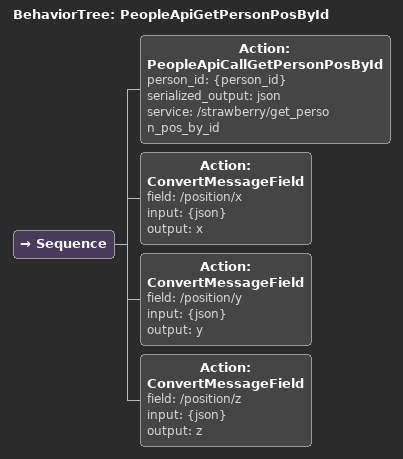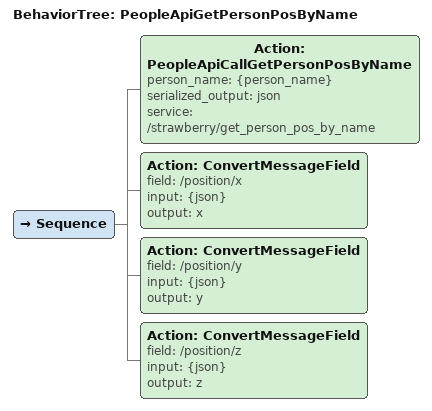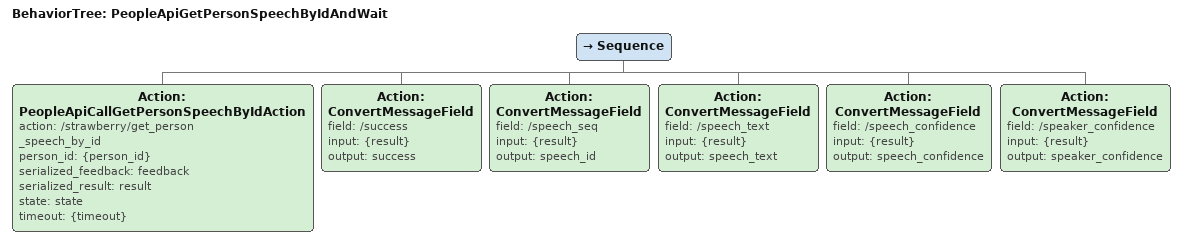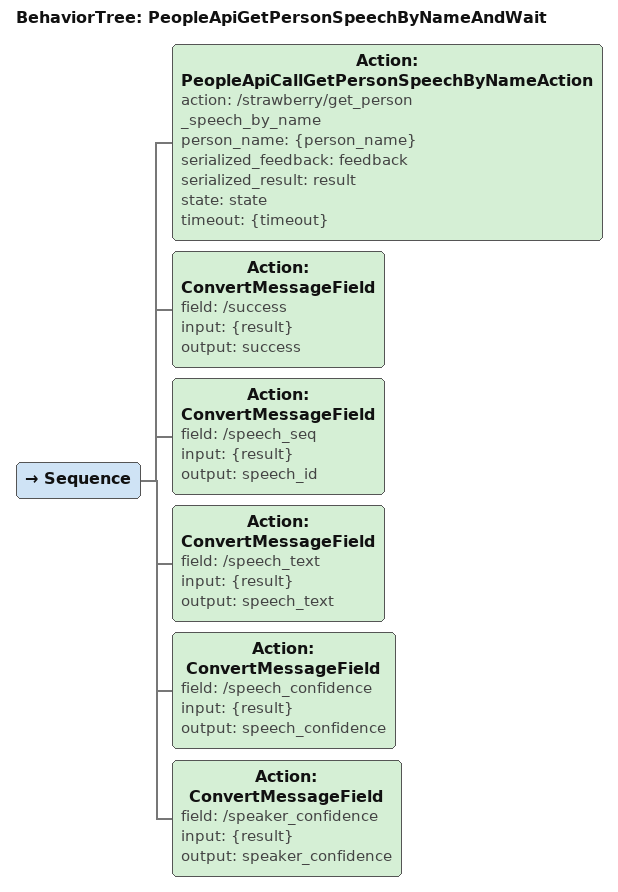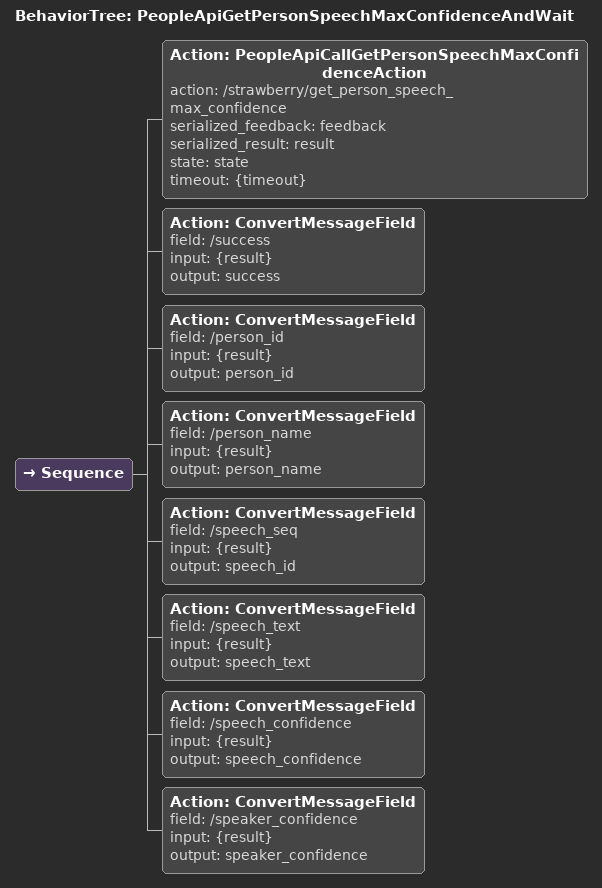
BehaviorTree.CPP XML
<BehaviorTree ID="PeopleApiGetPersonPosById">
    <Sequence>
        <Action ID="PeopleApiCallGetPersonPosById" person_id="{person_id}" serialized_output="json" service="/strawberry/get_person_pos_by_id"/>
        <Action ID="ConvertMessageField" field="/position/x" input="{json}" output="x"/>
        <Action ID="ConvertMessageField" field="/position/y" input="{json}" output="y"/>
        <Action ID="ConvertMessageField" field="/position/z" input="{json}" output="z"/>
    </Sequence>
</BehaviorTree>

<BehaviorTree ID="PeopleApiGetPersonPosByName">
    <Sequence>
        <Action ID="PeopleApiCallGetPersonPosByName" person_name="{person_name}" serialized_output="json" service="/strawberry/get_person_pos_by_name"/>
        <Action ID="ConvertMessageField" field="/position/x" input="{json}" output="x"/>
        <Action ID="ConvertMessageField" field="/position/y" input="{json}" output="y"/>
        <Action ID="ConvertMessageField" field="/position/z" input="{json}" output="z"/>
    </Sequence>
</BehaviorTree>

<BehaviorTree ID="PeopleApiGetPersonSpeechByIdAndWait">
    <Sequence>
        <Action ID="PeopleApiCallGetPersonSpeechByIdAction" action="/strawberry/get_person_speech_by_id" person_id="{person_id}" serialized_feedback="feedback" serialized_result="result" state="state" timeout="{timeout}"/>
        <Action ID="ConvertMessageField" field="/success" input="{result}" output="success"/>
        <Action ID="ConvertMessageField" field="/speech_seq" input="{result}" output="speech_id"/>
        <Action ID="ConvertMessageField" field="/speech_text" input="{result}" output="speech_text"/>
        <Action ID="ConvertMessageField" field="/speech_confidence" input="{result}" output="speech_confidence"/>
        <Action ID="ConvertMessageField" field="/speaker_confidence" input="{result}" output="speaker_confidence"/>
    </Sequence>
</BehaviorTree>

<BehaviorTree ID="PeopleApiGetPersonSpeechByNameAndWait">
    <Sequence>
        <Action ID="PeopleApiCallGetPersonSpeechByNameAction" action="/strawberry/get_person_speech_by_name" person_name="{person_name}" serialized_feedback="feedback" serialized_result="result" state="state" timeout="{timeout}"/>
        <Action ID="ConvertMessageField" field="/success" input="{result}" output="success"/>
        <Action ID="ConvertMessageField" field="/speech_seq" input="{result}" output="speech_id"/>
        <Action ID="ConvertMessageField" field="/speech_text" input="{result}" output="speech_text"/>
        <Action ID="ConvertMessageField" field="/speech_confidence" input="{result}" output="speech_confidence"/>
        <Action ID="ConvertMessageField" field="/speaker_confidence" input="{result}" output="speaker_confidence"/>
    </Sequence>
</BehaviorTree>

<BehaviorTree ID="PeopleApiGetPersonSpeechMaxConfidenceAndWait">
    <Sequence>
        <Action ID="PeopleApiCallGetPersonSpeechMaxConfidenceAction" action="/strawberry/get_person_speech_max_confidence" serialized_feedback="feedback" serialized_result="result" state="state" timeout="{timeout}"/>
        <Action ID="ConvertMessageField" field="/success" input="{result}" output="success"/>
        <Action ID="ConvertMessageField" field="/person_id" input="{result}" output="person_id"/>
        <Action ID="ConvertMessageField" field="/person_name" input="{result}" output="person_name"/>
        <Action ID="ConvertMessageField" field="/speech_seq" input="{result}" output="speech_id"/>
        <Action ID="ConvertMessageField" field="/speech_text" input="{result}" output="speech_text"/>
        <Action ID="ConvertMessageField" field="/speech_confidence" input="{result}" output="speech_confidence"/>
        <Action ID="ConvertMessageField" field="/speaker_confidence" input="{result}" output="speaker_confidence"/>
    </Sequence>
</BehaviorTree>
